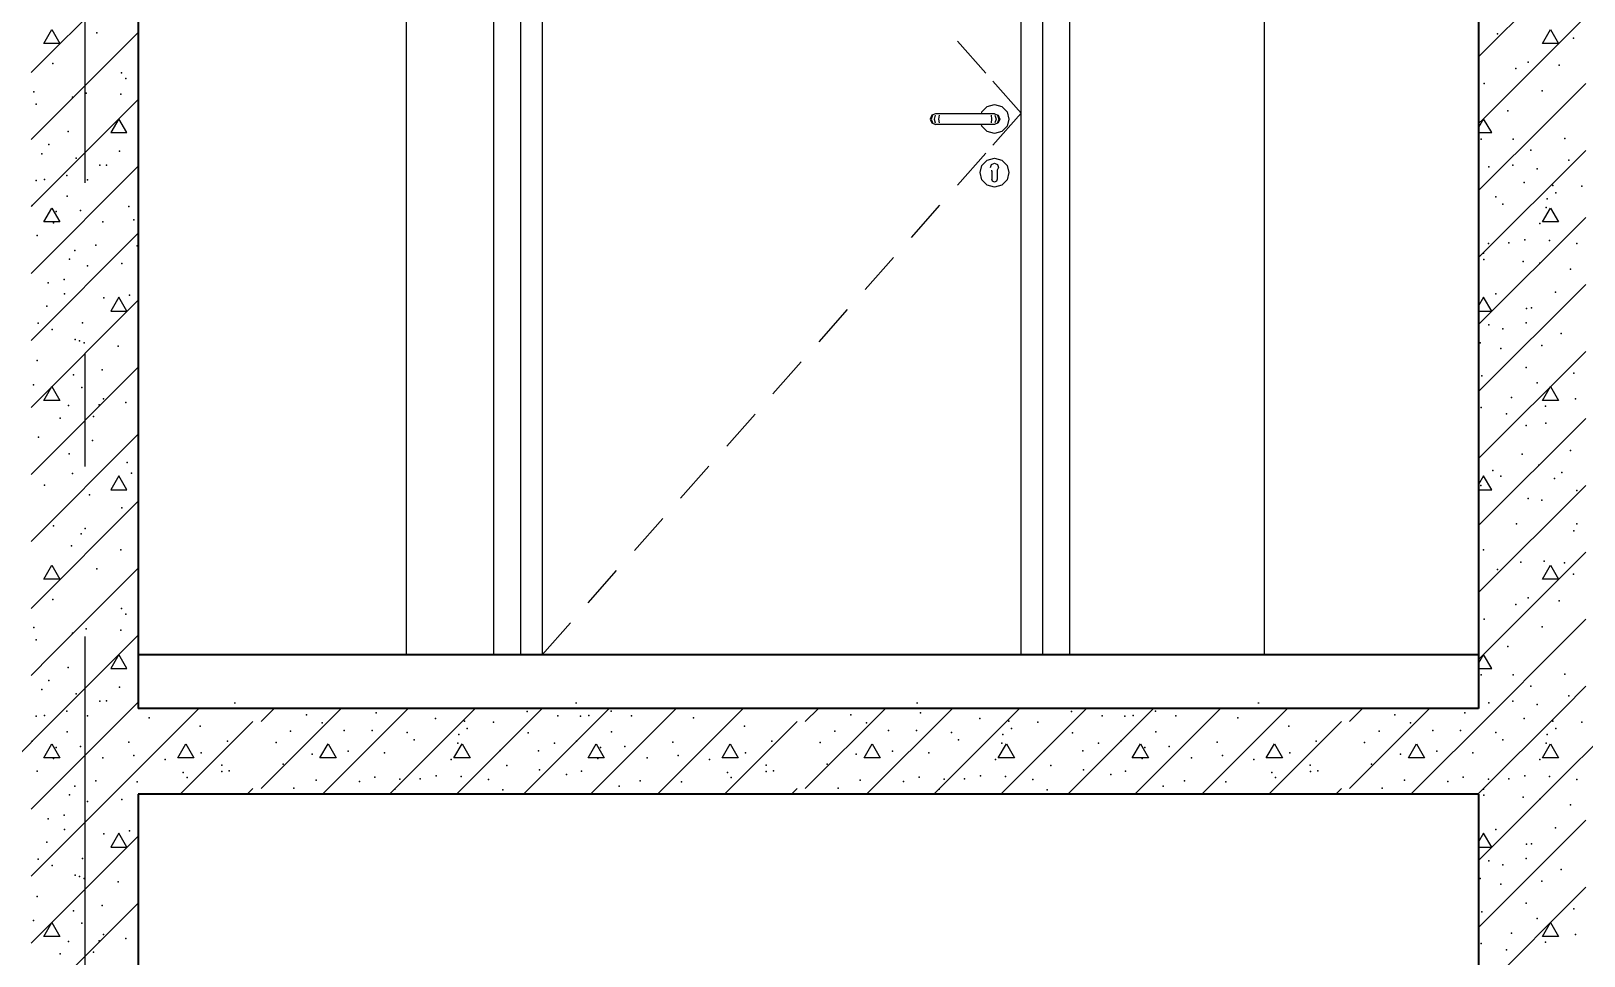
# Model space of a CAD drawing. Header units: millimetres. Extents: x 18162 to 7085488, y 72188 to 247925.
# Drawn here: x 4257013 to 4259909, y 140191 to 141917 of the extents above; entities that cross this region are included whole.
import ezdxf
from ezdxf.enums import TextEntityAlignment as Align

# ---------------------------------------------------------------- set-up
doc = ezdxf.new("R2010")
doc.units = ezdxf.units.MM
doc.header["$MEASUREMENT"] = 0
doc.linetypes.add('Double Dashed', pattern=[1093.611073, 529.166651, -211.666656, 141.111112, -211.666656])
for name, color, linetype in [('Archicad Doors', 7, 'Continuous'), ('Structural - Bearing', 7, 'Continuous'), ('Structural - Grid', 7, 'Continuous')]:
    doc.layers.add(name, color=color, linetype=linetype)
doc.styles.add('GENERATED_STYLE_3', font='', dxfattribs={"width": 0.8})
doc.styles.get('GENERATED_STYLE_3').set_extended_font_data('ISOCPEUR MON')
doc.dimstyles.new('GENERATED_STYLE__12', dxfattribs={"dimtxt": 330.000007, "dimasz": 171, "dimexe": 0.18, "dimexo": 150, "dimgap": 0, "dimtad": 1, "dimdec": 0, "dimzin": 0, "dimdsep": 46, "dimtxsty": 'GENERATED_STYLE_3', "dimblk": 'ARROWHEAD_2', "dimblk1": 'ARROWHEAD_2', "dimblk2": 'ARROWHEAD_2', "dimcen": 0.09, "dimclrd": 13, "dimclre": 13, "dimclrt": 13, "dimadec": 0, "dimazin": 0, "dimtfac": 1, "dimtdec": 4, "dimtmove": 0, "dimatfit": 3, "dimfxl": 1, "dimtolj": 1, "dimtzin": 0, "dimarcsym": 0})
doc.dimstyles.new('GENERATED_STYLE__13', dxfattribs={"dimtxt": 330.000007, "dimasz": 171, "dimexe": 0.18, "dimexo": 0.0625, "dimgap": 0, "dimtad": 1, "dimdec": 0, "dimzin": 0, "dimdsep": 46, "dimtxsty": 'GENERATED_STYLE_3', "dimblk": 'ARROWHEAD_2', "dimblk1": 'ARROWHEAD_2', "dimblk2": 'ARROWHEAD_2', "dimcen": 0.09, "dimse1": 1, "dimse2": 1, "dimclrd": 13, "dimclre": 13, "dimclrt": 13, "dimadec": 0, "dimazin": 0, "dimtfac": 1, "dimtdec": 4, "dimtmove": 0, "dimatfit": 3, "dimfxl": 1, "dimtolj": 1, "dimtzin": 0, "dimarcsym": 0})

# ---------------------------------------------------------------- blocks, each defined once
blk = doc.blocks.new('*X1396', base_point=(4294986.6, 104752.7))
at = {"layer": 'Structural - Bearing', "color": 7, "linetype": 'Continuous', "lineweight": 9}
for p, q in [((4259713.1, 140369.1), (4259836.7, 140492.7)), ((4259713.1, 140244.1), (4259913.1, 140444.1)), ((4259722.3, 140420), (4259713.1, 140403.9)), ((4259737.4, 140394), (4259722.3, 140420)), ((4259713.1, 140393.9), (4259737.4, 140394)), ((4259713.1, 140119.1), (4259913.1, 140319.1)), ((4259832.2, 140227.3), (4259847.3, 140253.3)), ((4259847.3, 140253.3), (4259862.2, 140227.3)), ((4259862.2, 140227.3), (4259832.2, 140227.3))]:
    blk.add_line(p, q, dxfattribs=at)
for p in [(4259722.7, 140490.7), (4259795.9, 140487.1), (4259827, 140483.6), (4259884.4, 140472.6), (4259745, 140426.7), (4259856.5, 140429.7), (4259802.5, 140399.3), (4259811.6, 140400.1), (4259731.8, 140368.5), (4259758, 140361), (4259801.7, 140372.6), (4259715.8, 140335.2), (4259831.2, 140330.1), (4259867.2, 140352.2), (4259754.5, 140324.5), (4259718.8, 140273.4), (4259801.7, 140289.1), (4259890.3, 140278.7), (4259822.3, 140260.6), (4259718, 140214.2), (4259774.2, 140233.2), (4259837.7, 140216.8), (4259893.5, 140230.7), (4259765.2, 140202.3)]:
    blk.add_point(p, dxfattribs=at)
blk = doc.blocks.new('*X1399', base_point=(4294986.6, 104752.7))
at = {"layer": 'Structural - Bearing', "color": 7, "linetype": 'Continuous', "lineweight": 9}
for p, q in [((4257013.1, 140464.5), (4257041.3, 140492.7)), ((4257013.1, 140339.5), (4257166.3, 140492.7)), ((4257176.9, 140420), (4257162, 140393.9)), ((4257192, 140394), (4257176.9, 140420)), ((4257013.1, 140214.5), (4257213.1, 140414.5)), ((4257162, 140393.9), (4257192, 140394)), ((4257013.1, 140089.5), (4257213.1, 140289.5)), ((4257036.8, 140227.3), (4257051.9, 140253.3)), ((4257051.9, 140253.3), (4257066.8, 140227.3)), ((4257066.8, 140227.3), (4257036.8, 140227.3))]:
    blk.add_line(p, q, dxfattribs=at)
for p in [(4257084.5, 140491.3), (4257118.5, 140478.9), (4257182.1, 140483), (4257045, 140446.9), (4257075.1, 140453.3), (4257075.7, 140426.7), (4257149.1, 140419), (4257196.7, 140424.1), (4257042.8, 140403.2), (4257026.1, 140371.7), (4257052.5, 140359.7), (4257109.1, 140372.6), (4257095.3, 140341.4), (4257103.6, 140338.8), (4257112.3, 140335.2), (4257024.6, 140302), (4257175.7, 140329), (4257092.1, 140275.1), (4257145.9, 140284.8), (4257017.7, 140256.7), (4257107.7, 140251.8), (4257083, 140217.8), (4257140.2, 140219.3), (4257147.9, 140230.7), (4257190, 140223.5), (4257067.6, 140194.7), (4257129.3, 140197.7)]:
    blk.add_point(p, dxfattribs=at)
blk = doc.blocks.new('*X1409', base_point=(4294986.6, 104752.7))
at = {"layer": 'Structural - Bearing', "color": 7, "linetype": 'Continuous', "lineweight": 9}
for p, q in [((4259713.1, 141869.1), (4259913.1, 142069.1)), ((4259722.3, 141753.3), (4259913.1, 141944.1)), ((4259832.2, 141894), (4259847.3, 141920)), ((4259862.2, 141894), (4259832.2, 141894)), ((4259847.3, 141920), (4259862.2, 141894)), ((4259847.3, 141753.3), (4259913.1, 141819.1)), ((4259713.1, 141619.1), (4259847.3, 141753.3)), ((4259713.1, 141744.1), (4259722.3, 141753.3)), ((4259722.3, 141753.3), (4259713.1, 141737.2)), ((4259737.4, 141727.3), (4259722.3, 141753.3)), ((4259713.1, 141727.3), (4259737.4, 141727.3)), ((4259713.1, 141494.1), (4259913.1, 141694.1)), ((4259832.2, 141560.6), (4259847.3, 141586.6)), ((4259847.3, 141586.6), (4259862.2, 141560.6)), ((4259713.1, 141369.1), (4259913.1, 141569.1)), ((4259862.2, 141560.6), (4259832.2, 141560.6)), ((4259713.1, 141244.1), (4259913.1, 141444.1)), ((4259722.3, 141420), (4259713.1, 141403.9)), ((4259737.4, 141394), (4259722.3, 141420)), ((4259713.1, 141393.9), (4259737.4, 141394)), ((4259713.1, 141119.1), (4259913.1, 141319.1)), ((4259832.2, 141227.3), (4259847.3, 141253.3)), ((4259862.2, 141227.3), (4259832.2, 141227.3)), ((4259847.3, 141253.3), (4259862.2, 141227.3)), ((4259713.1, 140994.1), (4259913.1, 141194.1)), ((4259722.3, 141086.6), (4259713.1, 141070.6)), ((4259737.4, 141060.6), (4259722.3, 141086.6)), ((4259713.1, 140869.1), (4259913.1, 141069.1)), ((4259713.1, 141060.6), (4259737.4, 141060.6)), ((4259722.3, 140753.3), (4259913.1, 140944.1)), ((4259832.2, 140894), (4259847.3, 140920)), ((4259847.3, 140920), (4259862.2, 140893.9)), ((4259862.2, 140893.9), (4259832.2, 140894)), ((4259847.3, 140753.3), (4259913.1, 140819.1)), ((4259713.1, 140744.1), (4259722.3, 140753.3)), ((4259722.3, 140753.3), (4259713.1, 140737.2)), ((4259737.4, 140727.3), (4259722.3, 140753.3)), ((4259746.7, 140652.7), (4259847.3, 140753.3)), ((4259713.1, 140727.3), (4259737.4, 140727.3)), ((4259871.7, 140652.7), (4259913.1, 140694.1))]:
    blk.add_line(p, q, dxfattribs=at)
for p in [(4259748.2, 141911.8), (4259890.1, 141903.5), (4259782.2, 141846.9), (4259805.6, 141859.1), (4259863.1, 141853.3), (4259723.4, 141819.1), (4259831.7, 141805.2), (4259767.8, 141768.3), (4259718, 141715.2), (4259777.2, 141715.2), (4259810.7, 141694.6), (4259873.8, 141716.5), (4259731.8, 141663.3), (4259776.8, 141666.5), (4259881.1, 141676.2), (4259797.8, 141634), (4259822.3, 141659.8), (4259745.1, 141607.6), (4259840.9, 141604.1), (4259851.7, 141628.8), (4259856.8, 141615.3), (4259905.8, 141627.3), (4259758, 141594.1), (4259839, 141587.7), (4259827, 141557.8), (4259731.2, 141520.7), (4259769.1, 141521.7), (4259799.1, 141527.2), (4259845.5, 141525.9), (4259896.5, 141520.4), (4259721.9, 141502.1), (4259722.7, 141490.7), (4259795.9, 141487.1), (4259827, 141483.6), (4259884.4, 141472.6), (4259856.5, 141429.7), (4259745, 141426.7), (4259801.7, 141372.6), (4259802.5, 141399.3), (4259811.6, 141400.1), (4259731.8, 141368.5), (4259758, 141361), (4259867.2, 141352.2), (4259715.8, 141335.2), (4259754.5, 141324.5), (4259831.2, 141330.1), (4259801.7, 141289.1), (4259718.8, 141273.4), (4259822.3, 141260.6), (4259890.3, 141278.7), (4259774.2, 141233.2), (4259893.5, 141230.7), (4259718, 141214.2), (4259765.2, 141202.3), (4259837.7, 141216.8), (4259801.7, 141180.7), (4259838.2, 141185), (4259794.2, 141127.1), (4259884.1, 141134.4), (4259739.5, 141097), (4259754.3, 141086.5), (4259825.5, 141106.5), (4259868, 141093.1), (4259717.4, 141068.5), (4259854.5, 141081.6), (4259896.5, 141059.3), (4259805.4, 141044.6), (4259830.7, 141041.2), (4259783.5, 140997.2), (4259896.5, 140997.5), (4259890.4, 140984.4), (4259721.9, 140948.9), (4259748.2, 140911.8), (4259791.5, 140925.7), (4259835, 140927.5), (4259873.4, 140924.2), (4259890.1, 140903.5), (4259805.6, 140859), (4259863.1, 140853.3), (4259782.2, 140846.9), (4259723.4, 140819.1), (4259831.7, 140805.2), (4259767.8, 140768.3), (4259718, 140715.2), (4259777.2, 140715.2), (4259873.8, 140716.4), (4259810.7, 140694.5), (4259731.8, 140663.3), (4259776.8, 140666.5), (4259822.3, 140659.8), (4259881.1, 140676.2)]:
    blk.add_point(p, dxfattribs=at)
blk = doc.blocks.new('*X1412', base_point=(4294986.6, 104752.7))
at = {"layer": 'Structural - Bearing', "color": 7, "linetype": 'Continuous', "lineweight": 9}
for p, q in [((4257013.1, 141839.5), (4257213.1, 142039.5)), ((4257036.8, 141894), (4257051.9, 141920)), ((4257066.8, 141894), (4257036.8, 141894)), ((4257051.9, 141920), (4257066.8, 141894)), ((4257051.9, 141753.3), (4257213.1, 141914.5)), ((4257176.9, 141753.3), (4257213.1, 141789.5)), ((4257013.1, 141589.5), (4257176.9, 141753.3)), ((4257013.1, 141714.5), (4257051.9, 141753.3)), ((4257176.9, 141753.3), (4257162, 141727.3)), ((4257192, 141727.3), (4257176.9, 141753.3)), ((4257162, 141727.3), (4257192, 141727.3)), ((4257013.1, 141464.5), (4257213.1, 141664.5)), ((4257036.8, 141560.6), (4257051.9, 141586.6)), ((4257051.9, 141586.6), (4257066.8, 141560.6)), ((4257066.8, 141560.6), (4257036.8, 141560.6)), ((4257013.1, 141339.5), (4257213.1, 141539.5)), ((4257013.1, 141214.5), (4257213.1, 141414.5)), ((4257176.9, 141420), (4257162, 141393.9)), ((4257192, 141394), (4257176.9, 141420)), ((4257162, 141393.9), (4257192, 141394)), ((4257013.1, 141089.5), (4257213.1, 141289.5)), ((4257036.8, 141227.3), (4257051.9, 141253.3)), ((4257066.8, 141227.3), (4257036.8, 141227.3)), ((4257051.9, 141253.3), (4257066.8, 141227.3)), ((4257013.1, 140964.5), (4257213.1, 141164.5)), ((4257176.9, 141086.6), (4257162, 141060.6)), ((4257192, 141060.6), (4257176.9, 141086.6)), ((4257162, 141060.6), (4257192, 141060.6)), ((4257013.1, 140839.5), (4257213.1, 141039.5)), ((4257036.8, 140894), (4257051.9, 140920)), ((4257051.9, 140920), (4257066.8, 140893.9)), ((4257051.9, 140753.3), (4257213.1, 140914.5)), ((4257066.8, 140893.9), (4257036.8, 140894)), ((4257176.9, 140753.3), (4257213.1, 140789.5)), ((4257013.1, 140714.5), (4257051.9, 140753.3)), ((4257076.3, 140652.7), (4257176.9, 140753.3)), ((4257176.9, 140753.3), (4257162, 140727.3)), ((4257192, 140727.3), (4257176.9, 140753.3)), ((4257162, 140727.3), (4257192, 140727.3)), ((4257201.3, 140652.7), (4257213.1, 140664.5))]:
    blk.add_line(p, q, dxfattribs=at)
for p in [(4257135.5, 141913.4), (4257053.6, 141856.2), (4257181.9, 141839.2), (4257189.6, 141828.4), (4257018.1, 141803.7), (4257022.7, 141780.5), (4257090.6, 141793.4), (4257116, 141801.3), (4257180.3, 141799), (4257082.2, 141729.3), (4257046, 141704.9), (4257178.1, 141692.7), (4257033.2, 141688.1), (4257097.1, 141680), (4257141.5, 141666.5), (4257153.5, 141666.7), (4257022.7, 141638.1), (4257038.2, 141639.7), (4257079.9, 141647.4), (4257118.2, 141639.2), (4257080.6, 141608.9), (4257015.2, 141591.5), (4257060.2, 141580), (4257105.3, 141581.8), (4257195.3, 141589.6), (4257055.1, 141559.3), (4257147, 141560.6), (4257204.9, 141564.9), (4257024.4, 141535.6), (4257134, 141517.6), (4257084.5, 141491.3), (4257094.6, 141507.5), (4257211.2, 141516), (4257118.5, 141478.9), (4257182.1, 141483), (4257045, 141446.9), (4257075.1, 141453.3), (4257042.8, 141403.2), (4257075.7, 141426.7), (4257149.1, 141419), (4257196.7, 141424.1), (4257109.1, 141372.6), (4257026.1, 141371.7), (4257052.5, 141359.7), (4257095.3, 141341.4), (4257103.6, 141338.8), (4257112.3, 141335.2), (4257175.7, 141329), (4257024.6, 141302), (4257017.7, 141256.7), (4257092.1, 141275.2), (4257145.9, 141284.8), (4257107.7, 141251.8), (4257147.9, 141230.7), (4257083, 141217.8), (4257140.2, 141219.3), (4257190, 141223.5), (4257067.6, 141194.7), (4257129.3, 141197.7), (4257026.8, 141159.3), (4257127.7, 141152.8), (4257084.2, 141128.1), (4257192.2, 141111.7), (4257090.7, 141091.1), (4257200.6, 141091.9), (4257038.2, 141069.4), (4257122.3, 141051.3), (4257182.4, 141027.3), (4257055.2, 140993.7), (4257106.3, 140978.8), (4257114, 140988.4), (4257088.3, 140956.1), (4257180.6, 140949), (4257135.5, 140913.4), (4257053.6, 140856.2), (4257181.9, 140839.2), (4257189.6, 140828.4), (4257018.1, 140803.6), (4257090.6, 140793.4), (4257116, 140801.3), (4257180.3, 140799), (4257022.7, 140780.5), (4257082.2, 140729.3), (4257033.2, 140688.1), (4257046, 140704.8), (4257097.1, 140680), (4257178.1, 140692.6), (4257141.5, 140666.5), (4257153.5, 140666.7)]:
    blk.add_point(p, dxfattribs=at)
blk = doc.blocks.new('*X1413', base_point=(4294986.6, 104752.7))
at = {"layer": 'Structural - Bearing', "color": 7, "linetype": 'Continuous', "lineweight": 9}
for p, q in [((4256916.3, 140492.7), (4257076.3, 140652.7)), ((4257041.3, 140492.7), (4257201.3, 140652.7)), ((4257166.3, 140492.7), (4257326.3, 140652.7)), ((4257442, 140628.3), (4257466.5, 140652.7)), ((4257442, 140503.3), (4257591.5, 140652.7)), ((4257556.5, 140492.7), (4257716.5, 140652.7)), ((4257681.5, 140492.7), (4257841.5, 140652.7)), ((4257806.5, 140492.7), (4257966.5, 140652.7)), ((4257931.5, 140492.7), (4258091.5, 140652.7)), ((4258056.5, 140492.7), (4258216.5, 140652.7)), ((4258181.5, 140492.7), (4258341.5, 140652.7)), ((4258457.2, 140628.3), (4258481.6, 140652.7)), ((4258457.2, 140503.3), (4258606.6, 140652.7)), ((4258571.6, 140492.7), (4258731.6, 140652.7)), ((4258696.6, 140492.7), (4258856.6, 140652.7)), ((4258821.6, 140492.7), (4258981.6, 140652.7)), ((4258946.6, 140492.7), (4259106.6, 140652.7)), ((4259071.6, 140492.7), (4259231.6, 140652.7)), ((4259196.6, 140492.7), (4259356.6, 140652.7)), ((4259472.3, 140628.3), (4259496.7, 140652.7)), ((4259472.3, 140503.3), (4259621.7, 140652.7)), ((4259586.7, 140492.7), (4259746.7, 140652.7)), ((4259711.7, 140492.7), (4259871.7, 140652.7)), ((4259836.7, 140492.7), (4259996.7, 140652.7)), ((4257291.3, 140492.7), (4257426.9, 140628.3)), ((4258306.5, 140492.7), (4258442, 140628.3)), ((4259321.6, 140492.7), (4259457.2, 140628.3)), ((4257036.8, 140560.6), (4257051.9, 140586.6)), ((4257051.9, 140586.6), (4257066.8, 140560.6)), ((4257286.8, 140560.6), (4257301.9, 140586.6)), ((4257301.9, 140586.6), (4257316.8, 140560.6)), ((4257551.9, 140560.6), (4257567, 140586.6)), ((4257567, 140586.6), (4257582, 140560.6)), ((4257801.9, 140560.6), (4257817, 140586.6)), ((4257817, 140586.6), (4257832, 140560.6)), ((4258051.9, 140560.6), (4258067, 140586.6)), ((4258067, 140586.6), (4258082, 140560.6)), ((4258301.9, 140560.6), (4258317, 140586.6)), ((4258317, 140586.6), (4258332, 140560.6)), ((4258567, 140560.6), (4258582.2, 140586.6)), ((4258582.2, 140586.6), (4258597.1, 140560.6)), ((4258817, 140560.6), (4258832.2, 140586.6)), ((4258832.2, 140586.6), (4258847.1, 140560.6)), ((4259067, 140560.6), (4259082.2, 140586.6)), ((4259082.2, 140586.6), (4259097.1, 140560.6)), ((4259317, 140560.6), (4259332.2, 140586.6)), ((4259332.2, 140586.6), (4259347.1, 140560.6)), ((4259582.2, 140560.6), (4259597.3, 140586.6)), ((4259597.3, 140586.6), (4259612.2, 140560.6)), ((4259832.2, 140560.6), (4259847.3, 140586.6)), ((4259847.3, 140586.6), (4259862.2, 140560.6)), ((4257066.8, 140560.6), (4257036.8, 140560.6)), ((4257316.8, 140560.6), (4257286.8, 140560.6)), ((4257582, 140560.6), (4257551.9, 140560.6)), ((4257832, 140560.6), (4257801.9, 140560.6)), ((4258082, 140560.6), (4258051.9, 140560.6)), ((4258332, 140560.6), (4258301.9, 140560.6)), ((4258597.1, 140560.6), (4258567, 140560.6)), ((4258847.1, 140560.6), (4258817, 140560.6)), ((4259097.1, 140560.6), (4259067, 140560.6)), ((4259347.1, 140560.6), (4259317, 140560.6)), ((4259612.2, 140560.6), (4259582.2, 140560.6)), ((4259862.2, 140560.6), (4259832.2, 140560.6)), ((4257416.3, 140492.7), (4257426.9, 140503.3)), ((4258431.5, 140492.7), (4258442, 140503.3)), ((4259446.6, 140492.7), (4259457.2, 140503.3))]:
    blk.add_line(p, q, dxfattribs=at)
for p in [(4257022.7, 140638.1), (4257038.2, 140639.6), (4257079.9, 140647.4), (4257118.2, 140639.2), (4257233.6, 140635), (4257328.7, 140619.5), (4257526.7, 140640.5), (4257555.9, 140625.9), (4257656.8, 140644.3), (4257767.6, 140634), (4257821.5, 140628.8), (4257875.6, 140627.3), (4257938.7, 140647.3), (4257995.5, 140639.2), (4258037.8, 140638.1), (4258053.3, 140639.6), (4258095, 140647.4), (4258133.3, 140639.2), (4258248.8, 140635), (4258343.8, 140619.5), (4258541.9, 140640.5), (4258571.1, 140625.9), (4258671.9, 140644.3), (4258782.7, 140634), (4258836.6, 140628.8), (4258890.7, 140627.3), (4258953.8, 140647.3), (4259010.6, 140639.2), (4259053, 140638.1), (4259068.4, 140639.6), (4259110.1, 140647.4), (4259148.4, 140639.2), (4259263.9, 140635), (4259358.9, 140619.5), (4259557, 140640.5), (4259586.2, 140625.9), (4259687.1, 140644.3), (4259797.8, 140634), (4259851.7, 140628.8), (4259905.8, 140627.3), (4257015.2, 140591.5), (4257080.6, 140608.8), (4257379.6, 140591.5), (4257497.1, 140610.4), (4257597.4, 140611.8), (4257649.2, 140611.5), (4257714.8, 140607.6), (4257727.8, 140594.1), (4257810.7, 140604.1), (4257826.6, 140615.3), (4257940.5, 140607.2), (4258030.3, 140591.5), (4258095.7, 140608.8), (4258394.7, 140591.5), (4258512.3, 140610.4), (4258612.5, 140611.8), (4258664.3, 140611.5), (4258730, 140607.6), (4258742.9, 140594.1), (4258825.8, 140604.1), (4258841.7, 140615.3), (4258955.6, 140607.2), (4259045.4, 140591.5), (4259110.9, 140608.8), (4259409.8, 140591.5), (4259527.4, 140610.4), (4259627.7, 140611.8), (4259679.4, 140611.5), (4259745.1, 140607.6), (4259758, 140594.1), (4259840.9, 140604.1), (4259856.8, 140615.3), (4257060.2, 140579.9), (4257105.3, 140581.8), (4257195.3, 140589.6), (4257204.9, 140564.9), (4257330.6, 140569.6), (4257470.1, 140588.9), (4257537.1, 140567.1), (4257604.7, 140572.9), (4257672.3, 140569.6), (4257808.8, 140587.7), (4257887.9, 140574.2), (4257959.4, 140573.5), (4257989.1, 140587.7), (4258075.3, 140579.9), (4258120.5, 140581.8), (4258210.4, 140589.6), (4258220.1, 140564.9), (4258345.8, 140569.6), (4258485.2, 140588.9), (4258552.2, 140567.1), (4258619.8, 140572.9), (4258687.4, 140569.6), (4258823.9, 140587.7), (4258903.1, 140574.2), (4258974.6, 140573.5), (4259004.2, 140587.7), (4259090.5, 140579.9), (4259135.6, 140581.8), (4259225.5, 140589.6), (4259235.2, 140564.9), (4259360.9, 140569.6), (4259500.3, 140588.9), (4259567.3, 140567.1), (4259634.9, 140572.9), (4259702.5, 140569.6), (4259839, 140587.7), (4257024.4, 140535.6), (4257055.1, 140559.3), (4257147, 140560.6), (4257263.3, 140557.6), (4257297.1, 140532.9), (4257368.9, 140546.9), (4257369, 140535.1), (4257382.8, 140536.1), (4257483.1, 140548.5), (4257796.8, 140557.7), (4257900.2, 140546.5), (4257961.2, 140538.3), (4258039.5, 140535.6), (4258070.2, 140559.3), (4258162.1, 140560.6), (4258278.4, 140557.6), (4258312.3, 140532.9), (4258384, 140546.9), (4258384.1, 140535.1), (4258397.9, 140536.1), (4258498.2, 140548.5), (4258811.9, 140557.7), (4258915.3, 140546.5), (4258976.3, 140538.3), (4259054.6, 140535.6), (4259085.3, 140559.3), (4259177.2, 140560.6), (4259293.5, 140557.6), (4259327.4, 140532.9), (4259399.1, 140546.9), (4259399.3, 140535.1), (4259413, 140536.1), (4259513.3, 140548.5), (4259827, 140557.7), (4257094.6, 140507.5), (4257134, 140517.6), (4257211.2, 140516), (4257304, 140523.7), (4257503.2, 140503.7), (4257544.6, 140519.1), (4257625.5, 140516.5), (4257654.2, 140524.6), (4257701, 140520.6), (4257738.8, 140521.6), (4257768.8, 140527.1), (4257815.2, 140525.8), (4257866.3, 140520.4), (4258011.9, 140529.5), (4258109.7, 140507.5), (4258149.1, 140517.6), (4258226.4, 140516), (4258319.1, 140523.7), (4258518.3, 140503.7), (4258559.7, 140519.1), (4258640.6, 140516.5), (4258669.4, 140524.6), (4258716.1, 140520.6), (4258753.9, 140521.6), (4258784, 140527.1), (4258830.3, 140525.8), (4258881.4, 140520.4), (4259027, 140529.5), (4259124.8, 140507.5), (4259164.2, 140517.6), (4259241.5, 140516), (4259334.2, 140523.7), (4259533.4, 140503.7), (4259574.8, 140519.1), (4259655.7, 140516.5), (4259684.5, 140524.6), (4259731.2, 140520.6), (4259769.1, 140521.6), (4259799.1, 140527.1), (4259845.5, 140525.8), (4259896.5, 140520.4), (4257691.7, 140502.1), (4257892.9, 140500.9), (4258706.8, 140502.1), (4258908, 140500.9), (4259721.9, 140502.1)]:
    blk.add_point(p, dxfattribs=at)
blk = doc.blocks.new('Standard grid marker[364]_3', base_point=(4257113.1, 164752.7))
at = {"layer": 'Structural - Grid', "color": 13, "linetype": 'Double Dashed', "lineweight": 13, "ltscale": 1.5}
blk.add_line((4257113.1, 163752.7), (4257113.1, 97752.7), dxfattribs=at)
at = {"layer": 'Structural - Grid', "color": 13, "lineweight": 13, "style": 'GENERATED_STYLE_3'}
blk.add_attdef('AC_MarkerText_1', text='', height=375, rotation=360, dxfattribs=at).set_placement((4257113.1, 96490.2), align=Align.TOP_CENTER)
blk = doc.blocks.new('*D1671', base_point=(4294986.6, 104752.7))
at = {"color": 12, "linetype": 'Continuous', "lineweight": 35}
for p, q in [((4268368, 140557.7), (4268593, 140427.8)), ((4268368, 137817.7), (4268593, 137687.8))]:
    blk.add_line(p, q, dxfattribs=at)
at = {"color": 13, "linetype": 'Continuous', "lineweight": 13}
for p, q in [((4268649.2, 140492.7), (4268311.7, 140492.7)), ((4268480.5, 137752.7), (4268480.5, 140492.7)), ((4268649.2, 137752.7), (4268311.7, 137752.7))]:
    blk.add_line(p, q, dxfattribs=at)
at = {"color": 13, "lineweight": 13, "char_height": 330, "attachment_point": 7, "rotation": 90, "style": 'GENERATED_STYLE_3'}
for s, insert in [('\\A1;{\\pql;\\fISOCPEUR MON|b0|i0|c0|p0;\\W0.800000;260}', (4268510.3, 139874.4)), ('\\A1;{\\pql;\\fISOCPEUR MON|b0|i0|c0|p0;\\W0.800000;2,740}', (4268576.1, 138417.9))]:
    blk.add_mtext(s, dxfattribs=dict(at, insert=insert))
blk = doc.blocks.new('ARROWHEAD_2')
at = {"color": 0, "linetype": 'Continuous', "lineweight": 0}
for p, q in [((-0.378, -0.655), (0.378, 0.655)), ((0, 0), (-1, 0))]:
    blk.add_line(p, q, dxfattribs=at)
blk = doc.blocks.new('*D1672', base_point=(4294986.6, 104752.7))
at = {"color": 12, "linetype": 'Continuous', "lineweight": 35}
for p, q in [((4268368, 140817.7), (4268593, 140687.8)), ((4268368, 140557.7), (4268593, 140427.8))]:
    blk.add_line(p, q, dxfattribs=at)
at = {"color": 13, "linetype": 'Continuous', "lineweight": 13}
for p, q in [((4268649.2, 140752.7), (4268311.7, 140752.7)), ((4268480.5, 140492.7), (4268480.5, 140752.7)), ((4268649.2, 140492.7), (4268311.7, 140492.7))]:
    blk.add_line(p, q, dxfattribs=at)
blk = doc.blocks.new('*D1673', base_point=(4294986.6, 104752.7))
at = {"color": 12, "linetype": 'Continuous', "lineweight": 35}
for p, q in [((4268368, 143557.7), (4268593, 143427.8)), ((4268368, 140817.7), (4268593, 140687.8))]:
    blk.add_line(p, q, dxfattribs=at)
at = {"color": 13, "linetype": 'Continuous', "lineweight": 13}
for p, q in [((4268649.2, 143492.7), (4268311.7, 143492.7)), ((4268480.5, 140752.7), (4268480.5, 143492.7)), ((4268649.2, 140752.7), (4268311.7, 140752.7))]:
    blk.add_line(p, q, dxfattribs=at)
at = {"color": 13, "lineweight": 13, "char_height": 330, "attachment_point": 7, "rotation": 90, "style": 'GENERATED_STYLE_3'}
for s, insert in [('\\A1;{\\pql;\\fISOCPEUR MON|b0|i0|c0|p0;\\W0.800000;260}', (4268510.3, 142874.4)), ('\\A1;{\\pql;\\fISOCPEUR MON|b0|i0|c0|p0;\\W0.800000;2,740}', (4268576.1, 141417.9))]:
    blk.add_mtext(s, dxfattribs=dict(at, insert=insert))
blk = doc.blocks.new('*D1721', base_point=(4294986.6, 104752.7))
at = {"color": 12, "linetype": 'Continuous', "lineweight": 35}
for p, q in [((4271333.2, 140117.7), (4271558.2, 139987.8)), ((4271333.2, 137817.7), (4271558.2, 137687.8))]:
    blk.add_line(p, q, dxfattribs=at)
at = {"color": 13, "linetype": 'Continuous', "lineweight": 13}
for p, q in [((4271614.4, 140052.7), (4270763.1, 140052.7)), ((4271445.7, 137752.7), (4271445.7, 140052.7)), ((4271614.4, 137752.7), (4271276.9, 137752.7))]:
    blk.add_line(p, q, dxfattribs=at)
at = {"color": 13, "lineweight": 13, "char_height": 330, "attachment_point": 7, "rotation": 90, "style": 'GENERATED_STYLE_3'}
for s, insert in [('\\A1;{\\pql;\\fISOCPEUR MON|b0|i0|c0|p0;\\W0.800000;440}', (4271096, 139969.7)), ('\\A1;{\\pql;\\fISOCPEUR MON|b0|i0|c0|p0;\\W0.800000;2,300}', (4271541.3, 138764.4)), ('\\A1;{\\pql;\\fISOCPEUR MON|b0|i0|c0|p0;\\W0.800000;260}', (4271475.5, 137817.7))]:
    blk.add_mtext(s, dxfattribs=dict(at, insert=insert))
blk = doc.blocks.new('*D1722', base_point=(4294986.6, 104752.7))
at = {"color": 12, "linetype": 'Continuous', "lineweight": 35}
for p, q in [((4271333.2, 140557.7), (4271558.2, 140427.8)), ((4271333.2, 140117.7), (4271558.2, 139987.8))]:
    blk.add_line(p, q, dxfattribs=at)
at = {"color": 13, "linetype": 'Continuous', "lineweight": 13}
for p, q in [((4271614.4, 140492.7), (4271276.9, 140492.7)), ((4271445.7, 140052.7), (4271445.7, 140492.7)), ((4271614.4, 140052.7), (4270763.1, 140052.7))]:
    blk.add_line(p, q, dxfattribs=at)
blk = doc.blocks.new('*D1723', base_point=(4294986.6, 104752.7))
at = {"color": 12, "linetype": 'Continuous', "lineweight": 35}
for p, q in [((4271333.2, 140817.7), (4271558.2, 140687.8)), ((4271333.2, 140557.7), (4271558.2, 140427.8))]:
    blk.add_line(p, q, dxfattribs=at)
at = {"color": 13, "linetype": 'Continuous', "lineweight": 13}
for p, q in [((4271614.4, 140752.7), (4271276.9, 140752.7)), ((4271445.7, 140492.7), (4271445.7, 140752.7)), ((4271614.4, 140492.7), (4271276.9, 140492.7))]:
    blk.add_line(p, q, dxfattribs=at)
blk = doc.blocks.new('*D1724', base_point=(4294986.6, 104752.7))
at = {"color": 12, "linetype": 'Continuous', "lineweight": 35}
for p, q in [((4271333.2, 143117.7), (4271558.2, 142987.8)), ((4271333.2, 140817.7), (4271558.2, 140687.8))]:
    blk.add_line(p, q, dxfattribs=at)
at = {"color": 13, "linetype": 'Continuous', "lineweight": 13}
for p, q in [((4271614.4, 143052.7), (4270763.1, 143052.7)), ((4271445.7, 140752.7), (4271445.7, 143052.7)), ((4271614.4, 140752.7), (4271276.9, 140752.7))]:
    blk.add_line(p, q, dxfattribs=at)
at = {"color": 13, "lineweight": 13, "char_height": 330, "attachment_point": 7, "rotation": 90, "style": 'GENERATED_STYLE_3'}
for s, insert in [('\\A1;{\\pql;\\fISOCPEUR MON|b0|i0|c0|p0;\\W0.800000;440}', (4271096, 142969.7)), ('\\A1;{\\pql;\\fISOCPEUR MON|b0|i0|c0|p0;\\W0.800000;2,300}', (4271541.3, 141764.4)), ('\\A1;{\\pql;\\fISOCPEUR MON|b0|i0|c0|p0;\\W0.800000;260}', (4271475.5, 140817.7))]:
    blk.add_mtext(s, dxfattribs=dict(at, insert=insert))
blk = doc.blocks.new('*D1757', base_point=(4294986.6, 104752.7))
at = {"color": 12, "linetype": 'Continuous', "lineweight": 35}
for p, q in [((4261661.1, 140557.7), (4261886.1, 140427.8)), ((4261661.1, 137817.7), (4261886.1, 137687.8))]:
    blk.add_line(p, q, dxfattribs=at)
at = {"color": 13, "linetype": 'Continuous', "lineweight": 13}
for p, q in [((4261942.3, 140492.7), (4261604.8, 140492.7)), ((4261773.6, 137752.7), (4261773.6, 140492.7)), ((4261942.3, 137752.7), (4261604.8, 137752.7))]:
    blk.add_line(p, q, dxfattribs=at)
at = {"color": 13, "lineweight": 13, "char_height": 330, "attachment_point": 7, "rotation": 90, "style": 'GENERATED_STYLE_3'}
for s, insert in [('\\A1;{\\pql;\\fISOCPEUR MON|b0|i0|c0|p0;\\W0.800000;260}', (4261803.4, 139874.4)), ('\\A1;{\\pql;\\fISOCPEUR MON|b0|i0|c0|p0;\\W0.800000;2,740}', (4261869.2, 138417.9))]:
    blk.add_mtext(s, dxfattribs=dict(at, insert=insert))
blk = doc.blocks.new('*D1758', base_point=(4294986.6, 104752.7))
at = {"color": 12, "linetype": 'Continuous', "lineweight": 35}
for p, q in [((4261661.1, 140817.7), (4261886.1, 140687.8)), ((4261661.1, 140557.7), (4261886.1, 140427.8))]:
    blk.add_line(p, q, dxfattribs=at)
at = {"color": 13, "linetype": 'Continuous', "lineweight": 13}
for p, q in [((4261942.3, 140752.7), (4261604.8, 140752.7)), ((4261773.6, 140492.7), (4261773.6, 140752.7)), ((4261942.3, 140492.7), (4261604.8, 140492.7))]:
    blk.add_line(p, q, dxfattribs=at)
blk = doc.blocks.new('*D1759', base_point=(4294986.6, 104752.7))
at = {"color": 12, "linetype": 'Continuous', "lineweight": 35}
for p, q in [((4261661.1, 143557.7), (4261886.1, 143427.8)), ((4261661.1, 140817.7), (4261886.1, 140687.8))]:
    blk.add_line(p, q, dxfattribs=at)
at = {"color": 13, "linetype": 'Continuous', "lineweight": 13}
for p, q in [((4261942.3, 143492.7), (4261604.8, 143492.7)), ((4261773.6, 140752.7), (4261773.6, 143492.7)), ((4261942.3, 140752.7), (4261604.8, 140752.7))]:
    blk.add_line(p, q, dxfattribs=at)
at = {"color": 13, "lineweight": 13, "char_height": 330, "attachment_point": 7, "rotation": 90, "style": 'GENERATED_STYLE_3'}
for s, insert in [('\\A1;{\\pql;\\fISOCPEUR MON|b0|i0|c0|p0;\\W0.800000;260}', (4261803.4, 142874.4)), ('\\A1;{\\pql;\\fISOCPEUR MON|b0|i0|c0|p0;\\W0.800000;2,740}', (4261869.2, 141417.9))]:
    blk.add_mtext(s, dxfattribs=dict(at, insert=insert))

msp = doc.modelspace()

# ---------------------------------------------------------------- hatches: boundary and pattern name
at = {"layer": 'Structural - Bearing', "linetype": 'Continuous', "lineweight": 9}
h = msp.add_hatch(dxfattribs=at)
h.set_pattern_fill('Lightweight_Concrete_0003', style=0, pattern_type=2)
h.set_pattern_definition([(0, (4294986.6, 104752.7), (0, 1169.134), [73.125, -601.875]), (0, (4295324.1, 105337.3), (0, 1169.134), [73.125, -601.875]), (60, (4294986.6, 104752.7), (-1012.5, 584.567), [73.125, -601.875]), (60, (4295661.6, 104752.7), (-1012.5, 584.567), [73.125, -601.875]), (120, (4295059.7, 104752.7), (1012.5, 584.567), [73.125, -601.875]), (120, (4295734.7, 104752.7), (1012.5, 584.567), [73.125, -601.875]), (0, (4294986.58, 104865.2), (0, 225), [0, -225, 0, -337.5]), (45, (4295099.08, 104865.2), (-159.099, 159.099), [0, -168.75, 0, -281.25])])
h.paths.add_polyline_path([(4257213.1, 140752.7), (4257213.1, 140652.7), (4259713.1, 140652.7), (4259713.1, 140752.7)])

# ---------------------------------------------------------------- linework, layer by layer
at = {"layer": 'Archicad Doors', "color": 7, "linetype": 'Continuous', "lineweight": 9}
for p, q in [((4257713.1, 140752.7), (4257713.1, 143052.7)), ((4259313.1, 143052.7), (4259313.1, 140752.7)), ((4257876.1, 140752.7), (4257876.1, 142889.7)), ((4258950.1, 142889.7), (4258950.1, 140752.7)), ((4257926.1, 142839.7), (4257926.1, 140752.7)), ((4258900.1, 140752.7), (4258900.1, 142839.7)), ((4257966.1, 142774.7), (4257966.1, 140752.7)), ((4258860.1, 140752.7), (4258860.1, 142774.7)), ((4258741.1, 141898.2), (4258794.1, 141838.3)), ((4258807.1, 141823.6), (4258860.1, 141763.7)), ((4258796.6, 141776.1), (4258810.1, 141779.7)), ((4258810.1, 141779.7), (4258823.6, 141776.1)), ((4258693, 141759.8), (4258690.1, 141752.7)), ((4258690.1, 141752.7), (4258693, 141745.6)), ((4258694.6, 141759.8), (4258691.8, 141752.7)), ((4258691.8, 141752.7), (4258694.6, 141745.6)), ((4258700.1, 141762.7), (4258693, 141759.8)), ((4258699.4, 141759.8), (4258697.3, 141752.7)), ((4258697.3, 141752.7), (4258699.4, 141745.6)), ((4258701.2, 141762.7), (4258700.1, 141762.7)), ((4258704.5, 141762.7), (4258701.2, 141762.7)), ((4258709.4, 141762.7), (4258704.5, 141762.7)), ((4258706.6, 141759.8), (4258705.5, 141752.7)), ((4258705.5, 141752.7), (4258706.6, 141745.6)), ((4258715.1, 141762.7), (4258709.4, 141762.7)), ((4258795.1, 141762.7), (4258715.1, 141762.7)), ((4258785.8, 141762.7), (4258786.7, 141766.2)), ((4258786.7, 141766.2), (4258796.6, 141776.1)), ((4258800.8, 141762.7), (4258795.1, 141762.7)), ((4258805.7, 141762.7), (4258800.8, 141762.7)), ((4258803.6, 141759.8), (4258804.7, 141752.7)), ((4258804.7, 141752.7), (4258803.6, 141745.6)), ((4258809, 141762.7), (4258805.7, 141762.7)), ((4258807.1, 141703.8), (4258860.1, 141763.7)), ((4258810.1, 141762.7), (4258809, 141762.7)), ((4258810.1, 141762.7), (4258817.2, 141759.8)), ((4258810.8, 141759.8), (4258812.9, 141752.7)), ((4258812.9, 141752.7), (4258810.8, 141745.6)), ((4258815.6, 141759.8), (4258818.4, 141752.7)), ((4258818.4, 141752.7), (4258815.6, 141745.6)), ((4258817.2, 141759.8), (4258820.1, 141752.7)), ((4258820.1, 141752.7), (4258817.2, 141745.6)), ((4258823.6, 141776.1), (4258833.5, 141766.2)), ((4258833.5, 141766.2), (4258837.1, 141752.7)), ((4258837.1, 141752.7), (4258833.5, 141739.2)), ((4258693, 141745.6), (4258700.1, 141742.7)), ((4258701.2, 141742.7), (4258700.1, 141742.7)), ((4258704.5, 141742.7), (4258701.2, 141742.7)), ((4258709.4, 141742.7), (4258704.5, 141742.7)), ((4258715.1, 141742.7), (4258709.4, 141742.7)), ((4258795.1, 141742.7), (4258715.1, 141742.7)), ((4258786.7, 141739.2), (4258785.8, 141742.7)), ((4258796.6, 141729.3), (4258786.7, 141739.2)), ((4258800.8, 141742.7), (4258795.1, 141742.7)), ((4258810.1, 141725.7), (4258796.6, 141729.3)), ((4258805.7, 141742.7), (4258800.8, 141742.7)), ((4258809, 141742.7), (4258805.7, 141742.7)), ((4258810.1, 141742.7), (4258809, 141742.7)), ((4258817.2, 141745.6), (4258810.1, 141742.7)), ((4258823.6, 141729.3), (4258810.1, 141725.7)), ((4258833.5, 141739.2), (4258823.6, 141729.3)), ((4258741.1, 141629.2), (4258794.1, 141689.1)), ((4258783.1, 141652.7), (4258786.7, 141666.2)), ((4258786.7, 141666.2), (4258796.6, 141676.1)), ((4258796.6, 141676.1), (4258810.1, 141679.7)), ((4258802.6, 141662.4), (4258803.4, 141664.3)), ((4258803.4, 141664.3), (4258804.7, 141667.8)), ((4258804.7, 141667.8), (4258810.1, 141670.1)), ((4258810.1, 141679.7), (4258823.6, 141676.1)), ((4258810.1, 141670.1), (4258815.5, 141667.8)), ((4258817.6, 141662.4), (4258815.1, 141657.1)), ((4258815.5, 141667.8), (4258816.8, 141664.3)), ((4258816.8, 141664.3), (4258817.6, 141662.4)), ((4258823.6, 141676.1), (4258833.5, 141666.2)), ((4258833.5, 141666.2), (4258837.1, 141652.7)), ((4258786.7, 141639.2), (4258783.1, 141652.7)), ((4258796.6, 141629.3), (4258786.7, 141639.2)), ((4258805.1, 141655.6), (4258805.1, 141657.1)), ((4258805.1, 141655.6), (4258805.1, 141652.7)), ((4258805.1, 141652.7), (4258805.1, 141649.8)), ((4258805.1, 141649.8), (4258805.1, 141644)), ((4258805.1, 141644), (4258805.1, 141640.2)), ((4258806.6, 141636.7), (4258805.1, 141640.2)), ((4258810.1, 141635.2), (4258806.6, 141636.7)), ((4258813.6, 141636.7), (4258810.1, 141635.2)), ((4258815.1, 141640.2), (4258813.6, 141636.7)), ((4258815.1, 141657.1), (4258815.1, 141655.6)), ((4258815.1, 141655.6), (4258815.1, 141652.7)), ((4258815.1, 141652.7), (4258815.1, 141649.8)), ((4258815.1, 141649.8), (4258815.1, 141644)), ((4258815.1, 141644), (4258815.1, 141640.2)), ((4258833.5, 141639.2), (4258823.6, 141629.3)), ((4258837.1, 141652.7), (4258833.5, 141639.2)), ((4258810.1, 141625.7), (4258796.6, 141629.3)), ((4258823.6, 141629.3), (4258810.1, 141625.7)), ((4258655, 141531.8), (4258708, 141591.7)), ((4258568.9, 141434.4), (4258621.9, 141494.3)), ((4258482.8, 141337), (4258535.8, 141397)), ((4258396.7, 141239.6), (4258449.7, 141299.6)), ((4258310.6, 141142.2), (4258363.6, 141202.2)), ((4258224.4, 141044.9), (4258277.4, 141104.8)), ((4258138.3, 140947.5), (4258191.3, 141007.4)), ((4258052.2, 140850.1), (4258105.2, 140910)), ((4257966.1, 140752.7), (4258019.1, 140812.6))]:
    msp.add_line(p, q, dxfattribs=at)
at = {"layer": 'Structural - Bearing', "color": 7, "linetype": 'Continuous', "lineweight": 25}
for p, q in [((4257213.1, 143492.7), (4257213.1, 140752.7)), ((4259713.1, 143492.7), (4259713.1, 140752.7)), ((4257213.1, 140752.7), (4257213.1, 140652.7)), ((4259713.1, 140752.7), (4257213.1, 140752.7)), ((4259713.1, 140752.7), (4259713.1, 140652.7)), ((4259713.1, 140652.7), (4257213.1, 140652.7)), ((4257213.1, 140492.7), (4257213.1, 137752.7)), ((4259713.1, 140492.7), (4257213.1, 140492.7)), ((4259713.1, 140492.7), (4259713.1, 137752.7))]:
    msp.add_line(p, q, dxfattribs=at)

# ---------------------------------------------------------------- block references
at = {"layer": 'Structural - Bearing', "lineweight": 0}
for name in ['*X1412', '*X1409', '*X1413', '*X1399', '*X1396']:
    msp.add_blockref(name, (4294986.6, 104752.7), dxfattribs=at)
at = {"layer": 'Structural - Grid', "color": 13, "linetype": 'Continuous', "lineweight": 13}
msp.add_blockref('Standard grid marker[364]_3', (4257113.1, 164752.7), dxfattribs=at)

# ---------------------------------------------------------------- dimensions: what is measured, and where the dimension line sits
at = {"color": 13, "linetype": 'Continuous', "lineweight": 13}
for base, p1, p2, dimstyle, picture, middle in [((4271445.7, 143052.7), (4259113.1, 140752.7), (4270613.1, 143052.7), 'GENERATED_STYLE__12', '*D1724', (4271214.7, 142317.2)), ((4268480.5, 143492.7), (4259113.1, 140752.7), (4259113.1, 143492.7), 'GENERATED_STYLE__12', '*D1673', (4268249.5, 141970.7)), ((4261773.6, 143492.7), (4259113.1, 140752.7), (4259113.1, 143492.7), 'GENERATED_STYLE__13', '*D1759', (4261542.6, 141970.7)), ((4271445.7, 140752.7), (4259113.1, 140492.7), (4259113.1, 140752.7), 'GENERATED_STYLE__12', '*D1723', (4271214.7, 141194.4)), ((4268480.5, 140752.7), (4259113.1, 140492.7), (4259113.1, 140752.7), 'GENERATED_STYLE__12', '*D1672', (4268249.5, 140251.1)), ((4261773.6, 140752.7), (4259113.1, 140492.7), (4259113.1, 140752.7), 'GENERATED_STYLE__13', '*D1758', (4261542.6, 140251.1)), ((4271445.7, 140052.7), (4259113.1, 137752.7), (4270613.1, 140052.7), 'GENERATED_STYLE__12', '*D1721', (4271214.7, 139317.2)), ((4268480.5, 140492.7), (4259113.1, 137752.7), (4259113.1, 140492.7), 'GENERATED_STYLE__12', '*D1671', (4268249.5, 138970.7)), ((4261773.6, 140492.7), (4259113.1, 137752.7), (4259113.1, 140492.7), 'GENERATED_STYLE__13', '*D1757', (4261542.6, 138970.7)), ((4271445.7, 140492.7), (4270613.1, 140052.7), (4259113.1, 140492.7), 'GENERATED_STYLE__12', '*D1722', (4270835.2, 140346.4))]:
    dim = msp.add_linear_dim(base=base, p1=p1, p2=p2, angle=90, dimstyle=dimstyle, dxfattribs=at)
    dim.commit()
    dim.dimension.update_dxf_attribs({"geometry": picture, "text_midpoint": middle, "dimtype": 160, "text_rotation": 90})

doc.saveas('drawing.dxf')
